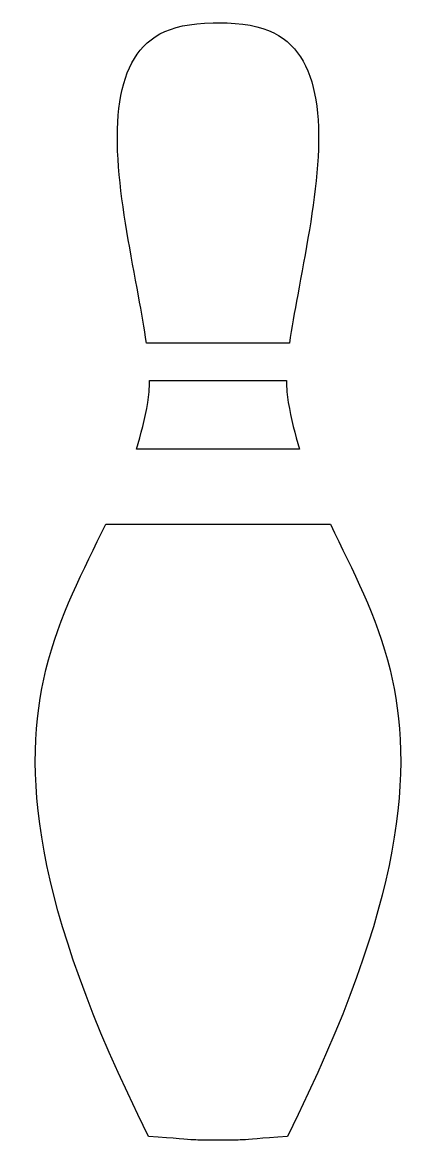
# Model space of a CAD drawing. Header units: centimetres. Extents: x -3.5 to 3.5, y -10.1 to 10.1.
import ezdxf

# ---------------------------------------------------------------- set-up
doc = ezdxf.new("R2010")
doc.units = ezdxf.units.CM
doc.header["$MEASUREMENT"] = 0
doc.layers.add('Layer 1', color=7, linetype='Continuous')

msp = doc.modelspace()

# ---------------------------------------------------------------- linework, layer by layer
at = {"layer": 'Layer 1'}
for points, knots in [([(-0.0883, 10.0531), (-0.92926, 10.04273), (-1.31231, 9.77226), (-1.55098, 9.33232), (-1.55098, 9.33232), (-1.78999, 8.89188), (-1.84784, 8.2174), (-1.78952, 7.46373), (-1.78952, 7.46373), (-1.7312, 6.71006), (-1.5667, 5.88673), (-1.43109, 5.14184), (-1.43109, 5.14184), (-1.37657, 4.84215), (-1.32592, 4.55866), (-1.28877, 4.2919), (-1.28877, 4.2919), (-1.28877, 4.2919), (1.28612, 4.2919), (1.28612, 4.2919), (1.28612, 4.2919), (1.32382, 4.56367), (1.37805, 4.85328), (1.43371, 5.15904), (1.43371, 5.15904), (1.57076, 5.91089), (1.7369, 6.74211), (1.79214, 7.49936), (1.79214, 7.49936), (1.84738, 8.25657), (1.7816, 8.92885), (1.53255, 9.36264), (1.53255, 9.36264), (1.28346, 9.79646), (0.88135, 10.06292), (0.00396, 10.05318), (0.00396, 10.05318), (0.00396, 10.05318), (-0.00396, 10.05318), (-0.00396, 10.05318), (-0.00396, 10.05318), (-0.03137, 10.05352), (-0.0592, 10.05352), (-0.08564, 10.05318), (-0.08564, 10.05318), (-0.08564, 10.05318), (-0.08834, 10.05318), (-0.08834, 10.05318), (-0.08834, 10.05318), (-0.08834, 10.05318), (-0.0883, 10.0531), (-0.0883, 10.0531)], [0, 0, 0, 0, 0.07142857, 0.07142857, 0.07142857, 0.07142857, 0.14285714, 0.14285714, 0.14285714, 0.14285714, 0.21428571, 0.21428571, 0.21428571, 0.21428571, 0.28571429, 0.28571429, 0.28571429, 0.28571429, 0.35714286, 0.35714286, 0.35714286, 0.35714286, 0.42857143, 0.42857143, 0.42857143, 0.42857143, 0.5, 0.5, 0.5, 0.5, 0.57142857, 0.57142857, 0.57142857, 0.57142857, 0.64285714, 0.64285714, 0.64285714, 0.64285714, 0.71428571, 0.71428571, 0.71428571, 0.71428571, 0.78571429, 0.78571429, 0.78571429, 0.78571429, 0.85714286, 0.85714286, 0.85714286, 0.85714286, 1, 1, 1, 1]), ([(-1.23341, 3.61717), (-1.23354, 3.47945), (-1.24252, 3.34856), (-1.26377, 3.22459), (-1.26377, 3.22459), (-1.31412, 2.92967), (-1.38488, 2.65081), (-1.4693, 2.38376), (-1.4693, 2.38376), (-1.4693, 2.38376), (1.4693, 2.38376), (1.4693, 2.38376), (1.4693, 2.38376), (1.38488, 2.65077), (1.31412, 2.92967), (1.26373, 3.22459), (1.26373, 3.22459), (1.24252, 3.34835), (1.23358, 3.47962), (1.23337, 3.61717), (1.23337, 3.61717), (1.23337, 3.61717), (-1.23346, 3.61717), (-1.23346, 3.61717), (-1.23346, 3.61717), (-1.23346, 3.61717), (-1.23341, 3.61717), (-1.23341, 3.61717)], [0, 0, 0, 0, 0.125, 0.125, 0.125, 0.125, 0.25, 0.25, 0.25, 0.25, 0.375, 0.375, 0.375, 0.375, 0.5, 0.5, 0.5, 0.5, 0.625, 0.625, 0.625, 0.625, 0.75, 0.75, 0.75, 0.75, 1, 1, 1, 1]), ([(-2.02145, 1.03438), (-2.41973, 0.20009), (-2.85912, -0.60519), (-3.09673, -1.58788), (-3.09673, -1.58788), (-3.52073, -3.34165), (-3.37441, -5.73383), (-1.24922, -9.98327), (-1.24922, -9.98327), (-0.23921, -10.05934), (-0.52579, -10.05002), (-0.0013, -10.05179), (-0.0013, -10.05179), (-0.0013, -10.05179), (0.00122, -10.05179), (0.00122, -10.05179), (0.00122, -10.05179), (0.52537, -10.05002), (0.24057, -10.05917), (1.24787, -9.98327), (1.24787, -9.98327), (3.37314, -5.73375), (3.52047, -3.34165), (3.09668, -1.58788), (3.09668, -1.58788), (2.85919, -0.6052), (2.41972, 0.20004), (2.0214, 1.03442), (2.0214, 1.03442), (2.0214, 1.03442), (-2.02145, 1.03442), (-2.02145, 1.03442), (-2.02145, 1.03442), (-2.02145, 1.03442), (-2.02145, 1.03438), (-2.02145, 1.03438)], [0, 0, 0, 0, 0.1, 0.1, 0.1, 0.1, 0.2, 0.2, 0.2, 0.2, 0.3, 0.3, 0.3, 0.3, 0.4, 0.4, 0.4, 0.4, 0.5, 0.5, 0.5, 0.5, 0.6, 0.6, 0.6, 0.6, 0.7, 0.7, 0.7, 0.7, 0.8, 0.8, 0.8, 0.8, 1, 1, 1, 1])]:
    msp.add_open_spline(points, degree=3, knots=knots, dxfattribs=at)

doc.saveas('drawing.dxf')
